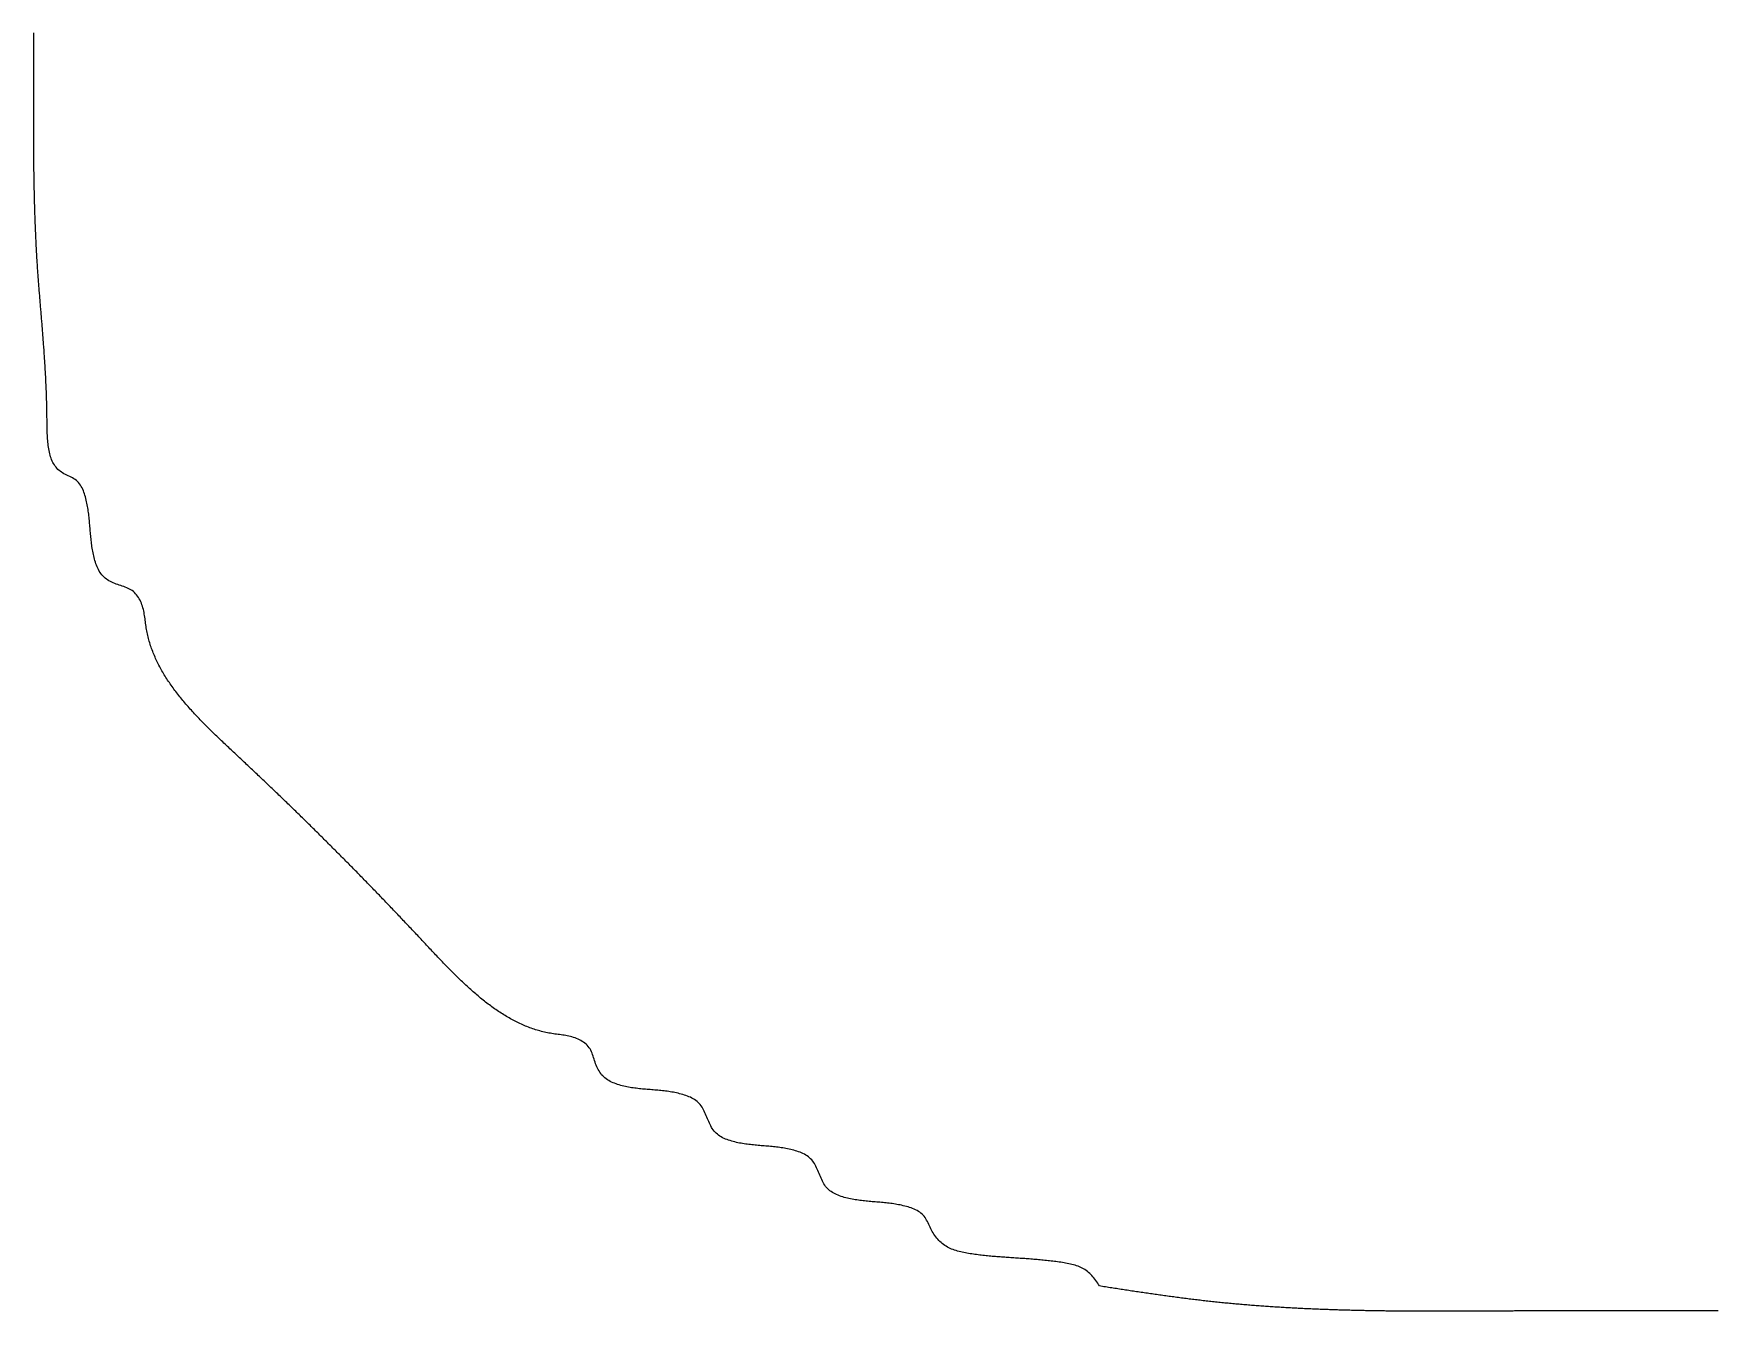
# Model space of a CAD drawing. Extents: x 40 to 225, y 4 to 261.
# Drawn here: x 47.56 to 68.74, y 3.92 to 19.98 of the extents above; entities that cross this region are included whole.
import ezdxf

# ---------------------------------------------------------------- set-up
doc = ezdxf.new("R2010")
doc.units = 0
doc.layers.get('0').update_dxf_attribs({"linetype": 'CONTINUOUS'})

msp = doc.modelspace()

# ---------------------------------------------------------------- linework, layer by layer
at = {"color": 7}
msp.add_lwpolyline([(60.97034, 4.23334), (60.97034, 4.23334)], close=True, dxfattribs=at)
msp.add_polyline3d([(68.7485, 3.92062, 0), (68.7288, 3.92071, 0), (68.7091, 3.92081, 0), (68.6895, 3.9209, 0), (68.6698, 3.921, 0), (68.6501, 3.92109, 0), (68.6304, 3.92118, 0), (68.6108, 3.92127, 0), (68.5911, 3.92136, 0), (68.5714, 3.92144, 0), (68.5517, 3.92153, 0), (68.5321, 3.92161, 0), (68.5124, 3.92169, 0), (68.4927, 3.92177, 0), (68.4731, 3.92185, 0), (68.4534, 3.92193, 0), (68.4337, 3.92201, 0), (68.414, 3.92208, 0), (68.3944, 3.92216, 0), (68.3747, 3.92223, 0), (68.355, 3.9223, 0), (68.3353, 3.92237, 0), (68.3157, 3.92244, 0), (68.296, 3.92251, 0), (68.2763, 3.92257, 0), (68.2566, 3.92264, 0), (68.237, 3.9227, 0), (68.2173, 3.92276, 0), (68.1976, 3.92282, 0), (68.1779, 3.92288, 0), (68.1583, 3.92294, 0), (68.1386, 3.92299, 0), (68.1189, 3.92305, 0), (68.0992, 3.9231, 0), (68.0796, 3.92315, 0), (68.0599, 3.9232, 0), (68.0402, 3.92325, 0), (68.0205, 3.92329, 0), (68.0009, 3.92334, 0), (67.9812, 3.92338, 0), (67.9615, 3.92342, 0), (67.9418, 3.92346, 0), (67.9221, 3.9235, 0), (67.9025, 3.92354, 0), (67.8828, 3.92357, 0), (67.8631, 3.92361, 0), (67.8434, 3.92364, 0), (67.8237, 3.92367, 0), (67.8041, 3.9237, 0), (67.7844, 3.92373, 0), (67.7647, 3.92375, 0), (67.745, 3.92378, 0), (67.7253, 3.9238, 0), (67.7057, 3.92382, 0), (67.686, 3.92384, 0), (67.6663, 3.92386, 0), (67.6466, 3.92387, 0), (67.6269, 3.92389, 0), (67.6072, 3.9239, 0), (67.5875, 3.92391, 0), (67.5679, 3.92392, 0), (67.5482, 3.92393, 0), (67.5285, 3.92393, 0), (67.5088, 3.92394, 0), (67.4891, 3.92394, 0), (67.4694, 3.92394, 0), (67.4497, 3.92394, 0), (67.4301, 3.92394, 0), (67.4104, 3.92394, 0), (67.3907, 3.92393, 0), (67.371, 3.92392, 0), (67.3513, 3.92391, 0), (67.3316, 3.9239, 0), (67.3119, 3.92389, 0), (67.2922, 3.92388, 0), (67.2725, 3.92386, 0), (67.2528, 3.92384, 0), (67.2332, 3.92382, 0), (67.2135, 3.9238, 0), (67.1938, 3.92378, 0), (67.1741, 3.92375, 0), (67.1544, 3.92372, 0), (67.1347, 3.92369, 0), (67.115, 3.92366, 0), (67.0953, 3.92363, 0), (67.0756, 3.9236, 0), (67.0559, 3.92356, 0), (67.0362, 3.92352, 0), (67.0165, 3.92348, 0), (66.9968, 3.92344, 0), (66.9771, 3.9234, 0), (66.9574, 3.92335, 0), (66.9377, 3.92331, 0), (66.918, 3.92326, 0), (66.8983, 3.92321, 0), (66.8786, 3.92315, 0), (66.8589, 3.9231, 0), (66.8392, 3.92304, 0), (66.8195, 3.92298, 0), (66.7998, 3.92292, 0), (66.7801, 3.92286, 0), (66.7604, 3.9228, 0), (66.7407, 3.92273, 0), (66.721, 3.92266, 0), (66.7013, 3.92259, 0), (66.6816, 3.92252, 0), (66.6619, 3.92244, 0), (66.6422, 3.92237, 0), (66.6224, 3.92229, 0), (66.6027, 3.92221, 0), (66.583, 3.92213, 0), (66.5633, 3.92204, 0), (66.5436, 3.92196, 0), (66.5239, 3.92187, 0), (66.5042, 3.92178, 0), (66.4845, 3.92169, 0), (66.4648, 3.92159, 0), (66.445, 3.9215, 0), (66.4253, 3.9214, 0), (66.4056, 3.9213, 0), (66.3859, 3.9212, 0), (66.3662, 3.92109, 0), (66.3465, 3.92099, 0), (66.3267, 3.92088, 0), (66.307, 3.92077, 0), (66.2873, 3.92066, 0), (66.2676, 3.92055, 0), (66.2479, 3.92043, 0), (66.2281, 3.92032, 0), (66.2084, 3.9202, 0), (66.1887, 3.92009, 0), (66.169, 3.91997, 0), (66.1493, 3.91985, 0), (66.1295, 3.91974, 0), (66.1098, 3.91962, 0), (66.0901, 3.9195, 0), (66.0704, 3.91938, 0), (66.0506, 3.91927, 0), (66.0309, 3.91915, 0), (66.0112, 3.91903, 0), (65.9915, 3.91891, 0), (65.9717, 3.9188, 0), (65.952, 3.91868, 0), (65.9323, 3.91857, 0), (65.9125, 3.91845, 0), (65.8928, 3.91834, 0), (65.8731, 3.91823, 0), (65.8534, 3.91812, 0), (65.8336, 3.91801, 0), (65.8139, 3.91791, 0), (65.7942, 3.9178, 0), (65.7744, 3.9177, 0), (65.7547, 3.9176, 0), (65.735, 3.9175, 0), (65.7153, 3.9174, 0), (65.6955, 3.91731, 0), (65.6758, 3.91721, 0), (65.6561, 3.91712, 0), (65.6363, 3.91704, 0), (65.6166, 3.91695, 0), (65.5969, 3.91687, 0), (65.5771, 3.9168, 0), (65.5574, 3.91672, 0), (65.5377, 3.91665, 0), (65.5179, 3.91658, 0), (65.4982, 3.91652, 0), (65.4785, 3.91646, 0), (65.4587, 3.9164, 0), (65.439, 3.91635, 0), (65.4193, 3.9163, 0), (65.3996, 3.91626, 0), (65.3798, 3.91622, 0), (65.3601, 3.91618, 0), (65.3404, 3.91615, 0), (65.3206, 3.91613, 0), (65.3009, 3.91611, 0), (65.2812, 3.91609, 0), (65.2614, 3.91608, 0), (65.2417, 3.91608, 0), (65.222, 3.91608, 0), (65.2022, 3.91608, 0), (65.1825, 3.9161, 0), (65.1628, 3.91611, 0), (65.1431, 3.91614, 0), (65.1233, 3.91617, 0), (65.1036, 3.9162, 0), (65.0839, 3.91624, 0), (65.0641, 3.91629, 0), (65.0444, 3.91634, 0), (65.0247, 3.91641, 0), (65.005, 3.91647, 0), (64.9852, 3.91655, 0), (64.9655, 3.91663, 0), (64.9458, 3.91672, 0), (64.926, 3.91682, 0), (64.9063, 3.91692, 0), (64.8866, 3.91703, 0), (64.8669, 3.91715, 0), (64.8471, 3.91728, 0), (64.8274, 3.91741, 0), (64.8077, 3.91756, 0), (64.788, 3.91771, 0), (64.7682, 3.91787, 0), (64.7485, 3.91803, 0), (64.7288, 3.91821, 0), (64.7091, 3.9184, 0), (64.6894, 3.91859, 0), (64.6696, 3.91879, 0), (64.6499, 3.919, 0), (64.6302, 3.91923, 0), (64.6105, 3.91946, 0), (64.5908, 3.9197, 0), (64.571, 3.91995, 0), (64.5513, 3.9202, 0), (64.5316, 3.92047, 0), (64.5119, 3.92075, 0), (64.4922, 3.92104, 0), (64.4725, 3.92134, 0), (64.4528, 3.92165, 0), (64.433, 3.92197, 0), (64.4133, 3.9223, 0), (64.3936, 3.92264, 0), (64.3739, 3.92299, 0), (64.3542, 3.92336, 0), (64.3345, 3.92373, 0), (64.3148, 3.92412, 0), (64.2951, 3.92451, 0), (64.2754, 3.92492, 0), (64.2557, 3.92534, 0), (64.236, 3.92577, 0), (64.2162, 3.92622, 0), (64.1965, 3.92667, 0), (64.1768, 3.92714, 0), (64.1571, 3.92762, 0), (64.1374, 3.92811, 0), (64.1177, 3.92861, 0), (64.098, 3.92913, 0), (64.0783, 3.92966, 0), (64.0586, 3.9302, 0), (64.039, 3.93076, 0), (64.0193, 3.93133, 0), (63.9996, 3.93191, 0), (63.9799, 3.93251, 0), (63.9602, 3.93311, 0), (63.9405, 3.93374, 0), (63.9208, 3.93437, 0), (63.9011, 3.93502, 0), (63.8814, 3.93569, 0), (63.8617, 3.93637, 0), (63.8421, 3.93706, 0), (63.8224, 3.93776, 0), (63.8027, 3.93849, 0), (63.783, 3.93922, 0), (63.7633, 3.93997, 0), (63.7436, 3.94074, 0), (63.724, 3.94152, 0), (63.7043, 3.94231, 0), (63.6846, 3.94312, 0), (63.6649, 3.94395, 0), (63.6453, 3.94479, 0), (63.6256, 3.94565, 0), (63.6059, 3.94652, 0), (63.5863, 3.94741, 0), (63.5666, 3.94832, 0), (63.5469, 3.94924, 0), (63.5273, 3.95018, 0), (63.5076, 3.95113, 0), (63.4879, 3.9521, 0), (63.4683, 3.95309, 0), (63.4486, 3.95409, 0), (63.429, 3.95511, 0), (63.4093, 3.95615, 0), (63.3896, 3.9572, 0), (63.37, 3.95828, 0), (63.3503, 3.95937, 0), (63.3307, 3.96047, 0), (63.311, 3.9616, 0), (63.2914, 3.96274, 0), (63.2717, 3.9639, 0), (63.2521, 3.96508, 0), (63.2325, 3.96628, 0), (63.2128, 3.96749, 0), (63.1932, 3.96872, 0), (63.1735, 3.96998, 0), (63.1539, 3.97125, 0), (63.1343, 3.97254, 0), (63.1146, 3.97384, 0), (63.095, 3.97517, 0), (63.0754, 3.97652, 0), (63.0557, 3.97788, 0), (63.0361, 3.97927, 0), (63.0165, 3.98067, 0), (62.9969, 3.9821, 0), (62.9772, 3.98354, 0), (62.9576, 3.98501, 0), (62.938, 3.98649, 0), (62.9184, 3.98799, 0), (62.8988, 3.98952, 0), (62.8792, 3.99106, 0), (62.8596, 3.99263, 0), (62.8399, 3.99422, 0), (62.8203, 3.99582, 0), (62.8007, 3.99745, 0), (62.7811, 3.9991, 0), (62.7615, 4.00077, 0), (62.7419, 4.00246, 0), (62.7223, 4.00418, 0), (62.7027, 4.00591, 0), (62.6831, 4.00767, 0), (62.6636, 4.00944, 0), (62.644, 4.01124, 0), (62.6244, 4.01307, 0), (62.6048, 4.01491, 0), (62.5852, 4.01678, 0), (62.5656, 4.01867, 0), (62.546, 4.02058, 0), (62.5265, 4.02251, 0), (62.5069, 4.02447, 0), (62.4873, 4.02645, 0), (62.4677, 4.02846, 0), (62.4482, 4.03048, 0), (62.4286, 4.03253, 0), (62.409, 4.03461, 0), (62.3895, 4.0367, 0), (62.3699, 4.03882, 0), (62.3504, 4.04097, 0), (62.3308, 4.04314, 0), (62.3112, 4.04533, 0), (62.2917, 4.04754, 0), (62.2721, 4.04978, 0), (62.2526, 4.05204, 0), (62.2331, 4.05432, 0), (62.2135, 4.05663, 0), (62.194, 4.05895, 0), (62.1744, 4.0613, 0), (62.1549, 4.06367, 0), (62.1354, 4.06606, 0), (62.1158, 4.06847, 0), (62.0963, 4.07089, 0), (62.0768, 4.07334, 0), (62.0572, 4.07581, 0), (62.0377, 4.0783, 0), (62.0182, 4.0808, 0), (61.9987, 4.08332, 0), (61.9791, 4.08586, 0), (61.9596, 4.08842, 0), (61.9401, 4.09099, 0), (61.9206, 4.09359, 0), (61.9011, 4.09619, 0), (61.8815, 4.09882, 0), (61.862, 4.10146, 0), (61.8425, 4.10411, 0), (61.823, 4.10678, 0), (61.8035, 4.10947, 0), (61.784, 4.11217, 0), (61.7645, 4.11488, 0), (61.745, 4.11761, 0), (61.7255, 4.12035, 0), (61.706, 4.1231, 0), (61.6865, 4.12587, 0), (61.667, 4.12865, 0), (61.6475, 4.13144, 0), (61.628, 4.13424, 0), (61.6085, 4.13705, 0), (61.589, 4.13988, 0), (61.5695, 4.14272, 0), (61.55, 4.14556, 0), (61.5305, 4.14842, 0), (61.511, 4.15128, 0), (61.4915, 4.15416, 0), (61.472, 4.15704, 0), (61.4525, 4.15994, 0), (61.433, 4.16284, 0), (61.4136, 4.16575, 0), (61.3941, 4.16866, 0), (61.3746, 4.17159, 0), (61.3551, 4.17452, 0), (61.3356, 4.17746, 0), (61.3161, 4.1804, 0), (61.2966, 4.18335, 0), (61.2772, 4.18631, 0), (61.2577, 4.18927, 0), (61.2382, 4.19223, 0), (61.2187, 4.1952, 0), (61.1992, 4.19818, 0), (61.1797, 4.20116, 0), (61.1603, 4.20414, 0), (61.1408, 4.20713, 0), (61.1213, 4.21012, 0), (61.1018, 4.21311, 0), (61.0823, 4.2161, 0), (61.0629, 4.2191, 0), (61.0434, 4.22209, 0), (61.0239, 4.22509, 0), (61.0044, 4.22809, 0), (60.9849, 4.23109, 0), (60.9675, 4.23757, 0), (60.9562, 4.25438, 0), (60.9449, 4.27111, 0), (60.9334, 4.28767, 0), (60.9217, 4.30401, 0), (60.9099, 4.32006, 0), (60.8977, 4.33574, 0), (60.8853, 4.35098, 0), (60.8724, 4.36571, 0), (60.8592, 4.37987, 0), (60.8454, 4.39339, 0), (60.8311, 4.40619, 0), (60.8162, 4.4182, 0), (60.8008, 4.42943, 0), (60.7848, 4.4399, 0), (60.7682, 4.44964, 0), (60.7512, 4.4587, 0), (60.7337, 4.4671, 0), (60.7158, 4.47489, 0), (60.6976, 4.48209, 0), (60.6789, 4.48875, 0), (60.66, 4.49489, 0), (60.6407, 4.50055, 0), (60.6212, 4.50577, 0), (60.6015, 4.51058, 0), (60.5816, 4.51501, 0), (60.5616, 4.5191, 0), (60.5414, 4.52289, 0), (60.5211, 4.52641, 0), (60.5008, 4.52969, 0), (60.4805, 4.53277, 0), (60.4602, 4.53568, 0), (60.4399, 4.53846, 0), (60.4197, 4.54114, 0), (60.3996, 4.54371, 0), (60.3796, 4.54619, 0), (60.3596, 4.54857, 0), (60.3396, 4.55087, 0), (60.3198, 4.55307, 0), (60.2999, 4.5552, 0), (60.2802, 4.55725, 0), (60.2605, 4.55922, 0), (60.2408, 4.56112, 0), (60.2212, 4.56295, 0), (60.2016, 4.56472, 0), (60.182, 4.56643, 0), (60.1625, 4.56809, 0), (60.143, 4.56969, 0), (60.1236, 4.57124, 0), (60.1041, 4.57275, 0), (60.0847, 4.57422, 0), (60.0653, 4.57565, 0), (60.0459, 4.57705, 0), (60.0266, 4.57842, 0), (60.0072, 4.57976, 0), (59.9879, 4.58108, 0), (59.9686, 4.58238, 0), (59.9492, 4.58366, 0), (59.9299, 4.58494, 0), (59.9105, 4.5862, 0), (59.8912, 4.58747, 0), (59.8718, 4.58873, 0), (59.8525, 4.59, 0), (59.8331, 4.59128, 0), (59.8137, 4.59258, 0), (59.7943, 4.59389, 0), (59.7749, 4.59523, 0), (59.7554, 4.5966, 0), (59.736, 4.598, 0), (59.7165, 4.59944, 0), (59.697, 4.60092, 0), (59.6775, 4.60245, 0), (59.658, 4.60403, 0), (59.6384, 4.60567, 0), (59.6188, 4.60737, 0), (59.5992, 4.60913, 0), (59.5795, 4.61096, 0), (59.5598, 4.61287, 0), (59.5401, 4.61486, 0), (59.5204, 4.61693, 0), (59.5006, 4.61909, 0), (59.4807, 4.62134, 0), (59.4609, 4.62369, 0), (59.441, 4.62614, 0), (59.421, 4.6287, 0), (59.401, 4.63137, 0), (59.381, 4.63416, 0), (59.3609, 4.63707, 0), (59.3408, 4.64013, 0), (59.3207, 4.64337, 0), (59.3007, 4.64682, 0), (59.2807, 4.65051, 0), (59.2607, 4.65447, 0), (59.2409, 4.65874, 0), (59.2213, 4.66335, 0), (59.2017, 4.66832, 0), (59.1824, 4.67368, 0), (59.1633, 4.67947, 0), (59.1445, 4.68572, 0), (59.1259, 4.69247, 0), (59.1076, 4.69973, 0), (59.0897, 4.70754, 0), (59.0721, 4.71593, 0), (59.0549, 4.72494, 0), (59.0381, 4.73459, 0), (59.0217, 4.74492, 0), (59.0058, 4.75595, 0), (58.9903, 4.76772, 0), (58.9754, 4.78022, 0), (58.961, 4.79341, 0), (58.9471, 4.80725, 0), (58.9337, 4.82172, 0), (58.9208, 4.83676, 0), (58.9084, 4.85235, 0), (58.8966, 4.86844, 0), (58.8853, 4.885, 0), (58.8745, 4.90199, 0), (58.8643, 4.91937, 0), (58.8546, 4.93711, 0), (58.8455, 4.95515, 0), (58.8367, 4.97339, 0), (58.8282, 4.9917, 0), (58.8198, 5.00996, 0), (58.8112, 5.02803, 0), (58.8025, 5.04579, 0), (58.7933, 5.06311, 0), (58.7835, 5.07987, 0), (58.7729, 5.09593, 0), (58.7615, 5.11116, 0), (58.749, 5.12546, 0), (58.7354, 5.13878, 0), (58.7208, 5.15118, 0), (58.7054, 5.1627, 0), (58.689, 5.17339, 0), (58.672, 5.1833, 0), (58.6542, 5.19246, 0), (58.6359, 5.20092, 0), (58.6171, 5.20873, 0), (58.5979, 5.21593, 0), (58.5784, 5.22258, 0), (58.5586, 5.22871, 0), (58.5387, 5.23437, 0), (58.5187, 5.2396, 0), (58.4988, 5.24445, 0), (58.4788, 5.24897, 0), (58.459, 5.25316, 0), (58.4392, 5.25705, 0), (58.4195, 5.26065, 0), (58.3999, 5.26399, 0), (58.3803, 5.26708, 0), (58.3607, 5.26994, 0), (58.3412, 5.27259, 0), (58.3218, 5.27506, 0), (58.3024, 5.27735, 0), (58.283, 5.27948, 0), (58.2636, 5.28149, 0), (58.2442, 5.28337, 0), (58.2249, 5.28516, 0), (58.2056, 5.28687, 0), (58.1862, 5.28852, 0), (58.1669, 5.29013, 0), (58.1476, 5.29171, 0), (58.1283, 5.2933, 0), (58.1089, 5.29489, 0), (58.0896, 5.29653, 0), (58.0702, 5.29822, 0), (58.0508, 5.29999, 0), (58.0314, 5.30185, 0), (58.012, 5.30383, 0), (57.9926, 5.30595, 0), (57.9731, 5.30823, 0), (57.9536, 5.31068, 0), (57.9341, 5.31333, 0), (57.9145, 5.3162, 0), (57.8949, 5.31931, 0), (57.8753, 5.32268, 0), (57.8556, 5.32632, 0), (57.8359, 5.33026, 0), (57.8162, 5.33453, 0), (57.7964, 5.33913, 0), (57.7766, 5.34409, 0), (57.7567, 5.34945, 0), (57.737, 5.35524, 0), (57.7175, 5.3615, 0), (57.6981, 5.36828, 0), (57.6791, 5.3756, 0), (57.6605, 5.38352, 0), (57.6423, 5.39207, 0), (57.6246, 5.40129, 0), (57.6076, 5.41122, 0), (57.5912, 5.42189, 0), (57.5755, 5.43335, 0), (57.5607, 5.44564, 0), (57.5468, 5.45879, 0), (57.5339, 5.47285, 0), (57.5219, 5.48779, 0), (57.5108, 5.50353, 0), (57.5004, 5.51997, 0), (57.4907, 5.53704, 0), (57.4817, 5.55463, 0), (57.473, 5.57266, 0), (57.4648, 5.59104, 0), (57.4568, 5.60967, 0), (57.4491, 5.62847, 0), (57.4414, 5.64735, 0), (57.4337, 5.66622, 0), (57.4259, 5.68498, 0), (57.4178, 5.70354, 0), (57.4095, 5.72182, 0), (57.4007, 5.73973, 0), (57.3915, 5.75717, 0), (57.3816, 5.77405, 0), (57.371, 5.79029, 0), (57.3597, 5.8058, 0), (57.3474, 5.82047, 0), (57.3341, 5.83425, 0), (57.3199, 5.84713, 0), (57.3049, 5.85916, 0), (57.289, 5.87037, 0), (57.2724, 5.88081, 0), (57.2551, 5.89051, 0), (57.2373, 5.89952, 0), (57.219, 5.90787, 0), (57.2002, 5.9156, 0), (57.1811, 5.92276, 0), (57.1617, 5.92937, 0), (57.142, 5.93549, 0), (57.1223, 5.94115, 0), (57.1025, 5.94638, 0), (57.0827, 5.95123, 0), (57.0629, 5.95574, 0), (57.0432, 5.9599, 0), (57.0235, 5.96376, 0), (57.0039, 5.96733, 0), (56.9843, 5.97062, 0), (56.9647, 5.97366, 0), (56.9452, 5.97647, 0), (56.9257, 5.97906, 0), (56.9062, 5.98146, 0), (56.8867, 5.98369, 0), (56.8673, 5.98577, 0), (56.8479, 5.98771, 0), (56.8285, 5.98954, 0), (56.8091, 5.99127, 0), (56.7897, 5.99293, 0), (56.7703, 5.99454, 0), (56.7509, 5.99611, 0), (56.7316, 5.99767, 0), (56.7122, 5.99924, 0), (56.6928, 6.00083, 0), (56.6735, 6.00246, 0), (56.6541, 6.00416, 0), (56.6347, 6.00595, 0), (56.6153, 6.00784, 0), (56.5958, 6.00985, 0), (56.5764, 6.01201, 0), (56.5569, 6.01433, 0), (56.5374, 6.01684, 0), (56.5179, 6.01955, 0), (56.4983, 6.02249, 0), (56.4788, 6.02567, 0), (56.4591, 6.02911, 0), (56.4395, 6.03284, 0), (56.4198, 6.03687, 0), (56.4, 6.04122, 0), (56.3803, 6.04592, 0), (56.3604, 6.05098, 0), (56.3406, 6.05644, 0), (56.3209, 6.06235, 0), (56.3014, 6.06874, 0), (56.2822, 6.07566, 0), (56.2632, 6.08313, 0), (56.2447, 6.09121, 0), (56.2266, 6.09992, 0), (56.2091, 6.10931, 0), (56.1922, 6.11942, 0), (56.176, 6.13029, 0), (56.1606, 6.14196, 0), (56.146, 6.15446, 0), (56.1323, 6.16783, 0), (56.1196, 6.18212, 0), (56.1079, 6.19727, 0), (56.097, 6.2132, 0), (56.0868, 6.22981, 0), (56.0773, 6.24702, 0), (56.0683, 6.26473, 0), (56.0598, 6.28286, 0), (56.0516, 6.30131, 0), (56.0437, 6.31999, 0), (56.036, 6.33882, 0), (56.0283, 6.35771, 0), (56.0206, 6.37655, 0), (56.0127, 6.39527, 0), (56.0046, 6.41377, 0), (55.9962, 6.43197, 0), (55.9873, 6.44976, 0), (55.9779, 6.46707, 0), (55.9679, 6.4838, 0), (55.9571, 6.49986, 0), (55.9455, 6.51516, 0), (55.933, 6.52961, 0), (55.9195, 6.54315, 0), (55.9051, 6.55581, 0), (55.8898, 6.56763, 0), (55.8737, 6.57864, 0), (55.8569, 6.58889, 0), (55.8395, 6.59841, 0), (55.8216, 6.60724, 0), (55.8031, 6.61543, 0), (55.7842, 6.62301, 0), (55.765, 6.63003, 0), (55.7456, 6.63651, 0), (55.7259, 6.64251, 0), (55.7061, 6.64805, 0), (55.6863, 6.65319, 0), (55.6665, 6.65795, 0), (55.6468, 6.66237, 0), (55.6271, 6.66646, 0), (55.6074, 6.67024, 0), (55.5878, 6.67374, 0), (55.5682, 6.67697, 0), (55.5487, 6.67995, 0), (55.5292, 6.68271, 0), (55.5097, 6.68525, 0), (55.4902, 6.68761, 0), (55.4707, 6.6898, 0), (55.4513, 6.69184, 0), (55.4319, 6.69375, 0), (55.4125, 6.69555, 0), (55.3931, 6.69726, 0), (55.3737, 6.6989, 0), (55.3543, 6.70049, 0), (55.3349, 6.70205, 0), (55.3155, 6.7036, 0), (55.2961, 6.70516, 0), (55.2767, 6.70675, 0), (55.2573, 6.70839, 0), (55.2379, 6.7101, 0), (55.2184, 6.7119, 0), (55.199, 6.7138, 0), (55.1795, 6.71584, 0), (55.16, 6.71804, 0), (55.1405, 6.7204, 0), (55.121, 6.72295, 0), (55.1015, 6.72572, 0), (55.0819, 6.72872, 0), (55.0624, 6.73197, 0), (55.0428, 6.73549, 0), (55.0232, 6.73931, 0), (55.0035, 6.74344, 0), (54.9838, 6.7479, 0), (54.9641, 6.75272, 0), (54.9444, 6.75792, 0), (54.9248, 6.76353, 0), (54.9053, 6.7696, 0), (54.8859, 6.77616, 0), (54.8669, 6.78324, 0), (54.8481, 6.7909, 0), (54.8298, 6.79915, 0), (54.8119, 6.80805, 0), (54.7945, 6.81762, 0), (54.7777, 6.82791, 0), (54.7616, 6.83894, 0), (54.7462, 6.85077, 0), (54.7316, 6.86342, 0), (54.7179, 6.87694, 0), (54.7051, 6.89133, 0), (54.6931, 6.90656, 0), (54.682, 6.92255, 0), (54.6717, 6.93921, 0), (54.662, 6.95647, 0), (54.653, 6.97425, 0), (54.6447, 6.99248, 0), (54.6368, 7.01107, 0), (54.6295, 7.02996, 0), (54.6226, 7.04907, 0), (54.6161, 7.06831, 0), (54.6098, 7.08759, 0), (54.6036, 7.10683, 0), (54.5973, 7.12591, 0), (54.5908, 7.14474, 0), (54.5838, 7.16323, 0), (54.5762, 7.18126, 0), (54.5678, 7.19875, 0), (54.5585, 7.21559, 0), (54.5481, 7.23168, 0), (54.5363, 7.24695, 0), (54.5234, 7.26137, 0), (54.5094, 7.27495, 0), (54.4943, 7.2877, 0), (54.4784, 7.29965, 0), (54.4617, 7.31078, 0), (54.4443, 7.32112, 0), (54.4263, 7.33067, 0), (54.4078, 7.33945, 0), (54.389, 7.34746, 0), (54.3699, 7.35472, 0), (54.3506, 7.36123, 0), (54.3313, 7.36702, 0), (54.312, 7.37216, 0), (54.2926, 7.37672, 0), (54.2731, 7.38077, 0), (54.2536, 7.38439, 0), (54.2342, 7.38764, 0), (54.2147, 7.3906, 0), (54.1952, 7.39334, 0), (54.1758, 7.39593, 0), (54.1564, 7.39845, 0), (54.137, 7.40096, 0), (54.1177, 7.40354, 0), (54.0985, 7.40625, 0), (54.0793, 7.40918, 0), (54.0602, 7.41237, 0), (54.0412, 7.41581, 0), (54.0223, 7.41951, 0), (54.0034, 7.42347, 0), (53.9847, 7.42767, 0), (53.966, 7.43213, 0), (53.9474, 7.43682, 0), (53.9289, 7.44176, 0), (53.9105, 7.44694, 0), (53.8921, 7.45236, 0), (53.8738, 7.45801, 0), (53.8556, 7.46389, 0), (53.8375, 7.47, 0), (53.8194, 7.47633, 0), (53.8015, 7.48289, 0), (53.7836, 7.48967, 0), (53.7657, 7.49666, 0), (53.748, 7.50386, 0), (53.7303, 7.51128, 0), (53.7127, 7.51891, 0), (53.6951, 7.52674, 0), (53.6776, 7.53477, 0), (53.6602, 7.543, 0), (53.6429, 7.55143, 0), (53.6256, 7.56005, 0), (53.6084, 7.56887, 0), (53.5913, 7.57787, 0), (53.5742, 7.58706, 0), (53.5572, 7.59643, 0), (53.5403, 7.60598, 0), (53.5234, 7.6157, 0), (53.5066, 7.6256, 0), (53.4898, 7.63567, 0), (53.4731, 7.64591, 0), (53.4565, 7.65632, 0), (53.4399, 7.66689, 0), (53.4234, 7.67761, 0), (53.407, 7.6885, 0), (53.3906, 7.69954, 0), (53.3743, 7.71072, 0), (53.358, 7.72206, 0), (53.3418, 7.73355, 0), (53.3256, 7.74517, 0), (53.3095, 7.75694, 0), (53.2934, 7.76884, 0), (53.2774, 7.78088, 0), (53.2615, 7.79304, 0), (53.2456, 7.80534, 0), (53.2298, 7.81776, 0), (53.214, 7.83031, 0), (53.1982, 7.84297, 0), (53.1826, 7.85575, 0), (53.1669, 7.86865, 0), (53.1513, 7.88166, 0), (53.1358, 7.89477, 0), (53.1203, 7.90799, 0), (53.1048, 7.92132, 0), (53.0894, 7.93474, 0), (53.0741, 7.94826, 0), (53.0588, 7.96188, 0), (53.0435, 7.97559, 0), (53.0283, 7.98938, 0), (53.0131, 8.00326, 0), (52.9979, 8.01723, 0), (52.9828, 8.03127, 0), (52.9678, 8.04539, 0), (52.9527, 8.05959, 0), (52.9378, 8.07386, 0), (52.9228, 8.08819, 0), (52.9079, 8.10259, 0), (52.893, 8.11706, 0), (52.8782, 8.13158, 0), (52.8634, 8.14617, 0), (52.8486, 8.1608, 0), (52.8339, 8.17549, 0), (52.8192, 8.19023, 0), (52.8046, 8.20501, 0), (52.7899, 8.21984, 0), (52.7753, 8.2347, 0), (52.7608, 8.24961, 0), (52.7462, 8.26455, 0), (52.7317, 8.27952, 0), (52.7173, 8.29452, 0), (52.7028, 8.30954, 0), (52.6884, 8.32459, 0), (52.674, 8.33966, 0), (52.6596, 8.35474, 0), (52.6453, 8.36984, 0), (52.631, 8.38496, 0), (52.6167, 8.40008, 0), (52.6024, 8.41521, 0), (52.5882, 8.43034, 0), (52.574, 8.44547, 0), (52.5598, 8.4606, 0), (52.5456, 8.47572, 0), (52.5314, 8.49083, 0), (52.5173, 8.50594, 0), (52.5032, 8.52103, 0), (52.4891, 8.5361, 0), (52.475, 8.55116, 0), (52.4609, 8.56619, 0), (52.4469, 8.5812, 0), (52.4328, 8.59618, 0), (52.4188, 8.61113, 0), (52.4048, 8.62605, 0), (52.3908, 8.64095, 0), (52.3768, 8.65583, 0), (52.3629, 8.67067, 0), (52.3489, 8.68549, 0), (52.335, 8.70029, 0), (52.3211, 8.71506, 0), (52.3072, 8.72981, 0), (52.2933, 8.74453, 0), (52.2794, 8.75922, 0), (52.2656, 8.77389, 0), (52.2517, 8.78854, 0), (52.2379, 8.80317, 0), (52.224, 8.81777, 0), (52.2102, 8.83235, 0), (52.1964, 8.8469, 0), (52.1826, 8.86143, 0), (52.1688, 8.87594, 0), (52.1551, 8.89043, 0), (52.1413, 8.9049, 0), (52.1275, 8.91934, 0), (52.1138, 8.93376, 0), (52.1001, 8.94817, 0), (52.0863, 8.96255, 0), (52.0726, 8.97691, 0), (52.0589, 8.99125, 0), (52.0452, 9.00557, 0), (52.0315, 9.01987, 0), (52.0178, 9.03415, 0), (52.0042, 9.04841, 0), (51.9905, 9.06266, 0), (51.9769, 9.07688, 0), (51.9632, 9.09109, 0), (51.9496, 9.10527, 0), (51.9359, 9.11944, 0), (51.9223, 9.1336, 0), (51.9087, 9.14773, 0), (51.895, 9.16185, 0), (51.8814, 9.17595, 0), (51.8678, 9.19003, 0), (51.8542, 9.2041, 0), (51.8406, 9.21815, 0), (51.827, 9.23219, 0), (51.8134, 9.24621, 0), (51.7998, 9.26021, 0), (51.7862, 9.2742, 0), (51.7726, 9.28818, 0), (51.7591, 9.30214, 0), (51.7455, 9.31609, 0), (51.7319, 9.33002, 0), (51.7183, 9.34394, 0), (51.7048, 9.35784, 0), (51.6912, 9.37173, 0), (51.6776, 9.38561, 0), (51.6641, 9.39948, 0), (51.6505, 9.41333, 0), (51.6369, 9.42717, 0), (51.6234, 9.441, 0), (51.6098, 9.45482, 0), (51.5962, 9.46863, 0), (51.5827, 9.48242, 0), (51.5691, 9.49621, 0), (51.5555, 9.50998, 0), (51.542, 9.52375, 0), (51.5284, 9.5375, 0), (51.5148, 9.55124, 0), (51.5013, 9.56498, 0), (51.4877, 9.5787, 0), (51.4741, 9.59242, 0), (51.4605, 9.60613, 0), (51.447, 9.61982, 0), (51.4334, 9.63351, 0), (51.4198, 9.6472, 0), (51.4062, 9.66087, 0), (51.3926, 9.67454, 0), (51.379, 9.6882, 0), (51.3654, 9.70185, 0), (51.3518, 9.7155, 0), (51.3381, 9.72914, 0), (51.3245, 9.74277, 0), (51.3109, 9.7564, 0), (51.2973, 9.77002, 0), (51.2836, 9.78364, 0), (51.27, 9.79725, 0), (51.2563, 9.81086, 0), (51.2427, 9.82446, 0), (51.229, 9.83806, 0), (51.2153, 9.85165, 0), (51.2016, 9.86524, 0), (51.188, 9.87883, 0), (51.1743, 9.89241, 0), (51.1606, 9.90599, 0), (51.1468, 9.91957, 0), (51.1331, 9.93314, 0), (51.1194, 9.94672, 0), (51.1056, 9.96029, 0), (51.0919, 9.97386, 0), (51.0781, 9.98742, 0), (51.0643, 10.001, 0), (51.0506, 10.0146, 0), (51.0368, 10.0281, 0), (51.023, 10.0417, 0), (51.0091, 10.0552, 0), (50.9953, 10.0688, 0), (50.9815, 10.0824, 0), (50.9676, 10.0959, 0), (50.9538, 10.1095, 0), (50.9399, 10.1231, 0), (50.926, 10.1366, 0), (50.9121, 10.1502, 0), (50.8982, 10.1638, 0), (50.8842, 10.1774, 0), (50.8703, 10.1909, 0), (50.8563, 10.2045, 0), (50.8423, 10.2181, 0), (50.8284, 10.2317, 0), (50.8144, 10.2453, 0), (50.8003, 10.2589, 0), (50.7863, 10.2725, 0), (50.7722, 10.2861, 0), (50.7582, 10.2997, 0), (50.7441, 10.3133, 0), (50.73, 10.3269, 0), (50.7159, 10.3405, 0), (50.7017, 10.3542, 0), (50.6876, 10.3678, 0), (50.6734, 10.3814, 0), (50.6592, 10.3951, 0), (50.645, 10.4087, 0), (50.6308, 10.4224, 0), (50.6166, 10.436, 0), (50.6023, 10.4497, 0), (50.588, 10.4634, 0), (50.5737, 10.4771, 0), (50.5594, 10.4908, 0), (50.5451, 10.5045, 0), (50.5307, 10.5182, 0), (50.5163, 10.5319, 0), (50.5019, 10.5457, 0), (50.4875, 10.5594, 0), (50.4731, 10.5732, 0), (50.4586, 10.5869, 0), (50.4441, 10.6007, 0), (50.4296, 10.6145, 0), (50.4151, 10.6283, 0), (50.4005, 10.6421, 0), (50.3859, 10.6559, 0), (50.3713, 10.6697, 0), (50.3567, 10.6836, 0), (50.3421, 10.6974, 0), (50.3274, 10.7113, 0), (50.3127, 10.7252, 0), (50.298, 10.739, 0), (50.2832, 10.7529, 0), (50.2685, 10.7669, 0), (50.2537, 10.7808, 0), (50.2388, 10.7947, 0), (50.224, 10.8087, 0), (50.2091, 10.8227, 0), (50.1942, 10.8367, 0), (50.1793, 10.8507, 0), (50.1644, 10.8647, 0), (50.1494, 10.8787, 0), (50.1344, 10.8928, 0), (50.1193, 10.9068, 0), (50.1043, 10.9209, 0), (50.0892, 10.935, 0), (50.0741, 10.9491, 0), (50.059, 10.9633, 0), (50.0439, 10.9774, 0), (50.0288, 10.9916, 0), (50.0137, 11.0058, 0), (49.9985, 11.02, 0), (49.9834, 11.0343, 0), (49.9683, 11.0485, 0), (49.9531, 11.0628, 0), (49.938, 11.0771, 0), (49.9229, 11.0915, 0), (49.9078, 11.1058, 0), (49.8928, 11.1202, 0), (49.8777, 11.1346, 0), (49.8627, 11.1491, 0), (49.8477, 11.1636, 0), (49.8327, 11.1781, 0), (49.8178, 11.1926, 0), (49.8029, 11.2072, 0), (49.788, 11.2218, 0), (49.7732, 11.2364, 0), (49.7584, 11.2511, 0), (49.7437, 11.2657, 0), (49.729, 11.2805, 0), (49.7143, 11.2952, 0), (49.6997, 11.31, 0), (49.6852, 11.3249, 0), (49.6707, 11.3397, 0), (49.6563, 11.3546, 0), (49.642, 11.3696, 0), (49.6277, 11.3846, 0), (49.6135, 11.3996, 0), (49.5994, 11.4146, 0), (49.5854, 11.4297, 0), (49.5714, 11.4449, 0), (49.5575, 11.4601, 0), (49.5437, 11.4753, 0), (49.53, 11.4906, 0), (49.5164, 11.5059, 0), (49.5029, 11.5212, 0), (49.4894, 11.5366, 0), (49.4761, 11.5521, 0), (49.4629, 11.5676, 0), (49.4498, 11.5831, 0), (49.4367, 11.5987, 0), (49.4238, 11.6143, 0), (49.4111, 11.63, 0), (49.3984, 11.6458, 0), (49.3858, 11.6615, 0), (49.3734, 11.6774, 0), (49.3611, 11.6933, 0), (49.3489, 11.7092, 0), (49.3369, 11.7252, 0), (49.325, 11.7413, 0), (49.3132, 11.7574, 0), (49.3016, 11.7735, 0), (49.2901, 11.7897, 0), (49.2787, 11.806, 0), (49.2676, 11.8223, 0), (49.2565, 11.8387, 0), (49.2456, 11.8552, 0), (49.2349, 11.8717, 0), (49.2243, 11.8882, 0), (49.2139, 11.9049, 0), (49.2036, 11.9216, 0), (49.1936, 11.9383, 0), (49.1837, 11.9551, 0), (49.1739, 11.972, 0), (49.1644, 11.9889, 0), (49.155, 12.0059, 0), (49.1458, 12.023, 0), (49.1368, 12.0401, 0), (49.128, 12.0573, 0), (49.1193, 12.0746, 0), (49.1109, 12.0919, 0), (49.1027, 12.1093, 0), (49.0946, 12.1268, 0), (49.0868, 12.1444, 0), (49.0791, 12.162, 0), (49.0717, 12.1797, 0), (49.0645, 12.1974, 0), (49.0575, 12.2152, 0), (49.0507, 12.2331, 0), (49.0442, 12.2511, 0), (49.0378, 12.2692, 0), (49.0317, 12.2873, 0), (49.0258, 12.3055, 0), (49.0201, 12.3238, 0), (49.0147, 12.3421, 0), (49.0095, 12.3606, 0), (49.0046, 12.3791, 0), (48.9999, 12.3977, 0), (48.9954, 12.4164, 0), (48.9912, 12.4351, 0), (48.9872, 12.4539, 0), (48.9835, 12.4729, 0), (48.9801, 12.4919, 0), (48.9769, 12.5109, 0), (48.9739, 12.5301, 0), (48.9712, 12.5493, 0), (48.9686, 12.5686, 0), (48.9661, 12.588, 0), (48.9636, 12.6074, 0), (48.961, 12.6269, 0), (48.9583, 12.6463, 0), (48.9553, 12.6658, 0), (48.9521, 12.6853, 0), (48.9485, 12.7047, 0), (48.9445, 12.7242, 0), (48.9399, 12.7436, 0), (48.9348, 12.763, 0), (48.929, 12.7823, 0), (48.9226, 12.8015, 0), (48.9153, 12.8206, 0), (48.9074, 12.8395, 0), (48.8986, 12.8579, 0), (48.8891, 12.876, 0), (48.8788, 12.8934, 0), (48.8677, 12.9102, 0), (48.8558, 12.9261, 0), (48.843, 12.9412, 0), (48.8295, 12.9553, 0), (48.8151, 12.9683, 0), (48.7999, 12.98, 0), (48.7838, 12.9905, 0), (48.767, 12.9999, 0), (48.7496, 13.0083, 0), (48.7315, 13.0159, 0), (48.7131, 13.0229, 0), (48.6943, 13.0295, 0), (48.6752, 13.0358, 0), (48.6559, 13.042, 0), (48.6367, 13.0482, 0), (48.6174, 13.0547, 0), (48.5983, 13.0616, 0), (48.5794, 13.0689, 0), (48.5608, 13.0768, 0), (48.5426, 13.0851, 0), (48.5248, 13.0941, 0), (48.5075, 13.1037, 0), (48.4908, 13.114, 0), (48.4748, 13.1251, 0), (48.4595, 13.137, 0), (48.4451, 13.1498, 0), (48.4315, 13.1635, 0), (48.4188, 13.178, 0), (48.407, 13.1934, 0), (48.3959, 13.2095, 0), (48.3856, 13.2262, 0), (48.376, 13.2436, 0), (48.367, 13.2614, 0), (48.3588, 13.2798, 0), (48.3511, 13.2985, 0), (48.344, 13.3175, 0), (48.3374, 13.3369, 0), (48.3313, 13.3564, 0), (48.3257, 13.376, 0), (48.3205, 13.3957, 0), (48.3157, 13.4155, 0), (48.3112, 13.4352, 0), (48.3071, 13.4548, 0), (48.3033, 13.4745, 0), (48.2998, 13.4941, 0), (48.2965, 13.5137, 0), (48.2936, 13.5333, 0), (48.2908, 13.5528, 0), (48.2883, 13.5723, 0), (48.2859, 13.5918, 0), (48.2837, 13.6113, 0), (48.2817, 13.6308, 0), (48.2797, 13.6502, 0), (48.2779, 13.6697, 0), (48.2762, 13.6891, 0), (48.2745, 13.7085, 0), (48.2729, 13.7278, 0), (48.2713, 13.7472, 0), (48.2697, 13.7665, 0), (48.268, 13.7858, 0), (48.2663, 13.8052, 0), (48.2646, 13.8245, 0), (48.2628, 13.8438, 0), (48.2609, 13.8631, 0), (48.2589, 13.8825, 0), (48.2568, 13.9018, 0), (48.2546, 13.9212, 0), (48.2522, 13.9406, 0), (48.2496, 13.9601, 0), (48.2468, 13.9796, 0), (48.2439, 13.9992, 0), (48.2407, 14.0188, 0), (48.2373, 14.0385, 0), (48.2337, 14.0582, 0), (48.2297, 14.0781, 0), (48.2255, 14.098, 0), (48.221, 14.118, 0), (48.2162, 14.138, 0), (48.211, 14.1581, 0), (48.2053, 14.178, 0), (48.1992, 14.1978, 0), (48.1925, 14.2173, 0), (48.1852, 14.2363, 0), (48.1772, 14.255, 0), (48.1685, 14.2731, 0), (48.159, 14.2905, 0), (48.1487, 14.3072, 0), (48.1375, 14.3231, 0), (48.1253, 14.3381, 0), (48.1122, 14.3521, 0), (48.0979, 14.365, 0), (48.0826, 14.3768, 0), (48.0663, 14.3875, 0), (48.0492, 14.3974, 0), (48.0315, 14.4067, 0), (48.0135, 14.4155, 0), (47.9953, 14.424, 0), (47.9772, 14.4325, 0), (47.9592, 14.4411, 0), (47.9417, 14.45, 0), (47.9249, 14.4594, 0), (47.9089, 14.4696, 0), (47.8937, 14.4805, 0), (47.8795, 14.4921, 0), (47.8661, 14.5045, 0), (47.8535, 14.5176, 0), (47.8418, 14.5314, 0), (47.8308, 14.5458, 0), (47.8206, 14.5609, 0), (47.811, 14.5766, 0), (47.8022, 14.5928, 0), (47.7941, 14.6096, 0), (47.7866, 14.6269, 0), (47.7797, 14.6448, 0), (47.7733, 14.6631, 0), (47.7676, 14.6819, 0), (47.7624, 14.7011, 0), (47.7576, 14.7207, 0), (47.7534, 14.7407, 0), (47.7496, 14.761, 0), (47.7462, 14.7817, 0), (47.7433, 14.8027, 0), (47.7407, 14.824, 0), (47.7384, 14.8455, 0), (47.7365, 14.8672, 0), (47.7348, 14.8892, 0), (47.7334, 14.9113, 0), (47.7323, 14.9337, 0), (47.7314, 14.9561, 0), (47.7306, 14.9786, 0), (47.73, 15.0013, 0), (47.7295, 15.0239, 0), (47.7292, 15.0467, 0), (47.7289, 15.0694, 0), (47.7286, 15.0921, 0), (47.7284, 15.1148, 0), (47.7282, 15.1374, 0), (47.7279, 15.1599, 0), (47.7276, 15.1823, 0), (47.7273, 15.2046, 0), (47.7269, 15.2268, 0), (47.7265, 15.249, 0), (47.726, 15.271, 0), (47.7255, 15.2929, 0), (47.725, 15.3148, 0), (47.7245, 15.3366, 0), (47.7239, 15.3583, 0), (47.7232, 15.3799, 0), (47.7226, 15.4014, 0), (47.7219, 15.4228, 0), (47.7211, 15.4441, 0), (47.7204, 15.4654, 0), (47.7196, 15.4866, 0), (47.7188, 15.5077, 0), (47.7179, 15.5287, 0), (47.7171, 15.5497, 0), (47.7162, 15.5705, 0), (47.7152, 15.5913, 0), (47.7143, 15.6121, 0), (47.7133, 15.6327, 0), (47.7123, 15.6533, 0), (47.7112, 15.6738, 0), (47.7102, 15.6943, 0), (47.7091, 15.7146, 0), (47.708, 15.7349, 0), (47.7068, 15.7552, 0), (47.7057, 15.7754, 0), (47.7045, 15.7955, 0), (47.7033, 15.8156, 0), (47.7021, 15.8356, 0), (47.7008, 15.8555, 0), (47.6996, 15.8754, 0), (47.6983, 15.8952, 0), (47.697, 15.915, 0), (47.6957, 15.9347, 0), (47.6943, 15.9544, 0), (47.693, 15.974, 0), (47.6916, 15.9936, 0), (47.6903, 16.0131, 0), (47.6889, 16.0326, 0), (47.6875, 16.052, 0), (47.686, 16.0714, 0), (47.6846, 16.0907, 0), (47.6832, 16.11, 0), (47.6817, 16.1293, 0), (47.6803, 16.1485, 0), (47.6788, 16.1676, 0), (47.6773, 16.1868, 0), (47.6758, 16.2059, 0), (47.6743, 16.2249, 0), (47.6728, 16.244, 0), (47.6713, 16.2629, 0), (47.6698, 16.2819, 0), (47.6682, 16.3008, 0), (47.6667, 16.3197, 0), (47.6652, 16.3386, 0), (47.6636, 16.3574, 0), (47.6621, 16.3763, 0), (47.6605, 16.395, 0), (47.659, 16.4138, 0), (47.6574, 16.4326, 0), (47.6559, 16.4513, 0), (47.6543, 16.47, 0), (47.6527, 16.4887, 0), (47.6512, 16.5073, 0), (47.6496, 16.526, 0), (47.6481, 16.5446, 0), (47.6465, 16.5632, 0), (47.645, 16.5819, 0), (47.6435, 16.6004, 0), (47.6419, 16.619, 0), (47.6404, 16.6376, 0), (47.6389, 16.6562, 0), (47.6374, 16.6747, 0), (47.6358, 16.6933, 0), (47.6343, 16.7118, 0), (47.6329, 16.7304, 0), (47.6314, 16.7489, 0), (47.6299, 16.7675, 0), (47.6284, 16.786, 0), (47.627, 16.8046, 0), (47.6255, 16.8231, 0), (47.6241, 16.8417, 0), (47.6227, 16.8602, 0), (47.6213, 16.8788, 0), (47.6199, 16.8974, 0), (47.6185, 16.9159, 0), (47.6171, 16.9345, 0), (47.6158, 16.9531, 0), (47.6144, 16.9717, 0), (47.6131, 16.9904, 0), (47.6118, 17.009, 0), (47.6105, 17.0277, 0), (47.6093, 17.0463, 0), (47.608, 17.065, 0), (47.6068, 17.0837, 0), (47.6056, 17.1025, 0), (47.6044, 17.1212, 0), (47.6033, 17.14, 0), (47.6021, 17.1588, 0), (47.601, 17.1776, 0), (47.5999, 17.1964, 0), (47.5988, 17.2153, 0), (47.5977, 17.2341, 0), (47.5967, 17.253, 0), (47.5957, 17.2719, 0), (47.5947, 17.2909, 0), (47.5937, 17.3098, 0), (47.5927, 17.3288, 0), (47.5917, 17.3477, 0), (47.5908, 17.3667, 0), (47.5899, 17.3858, 0), (47.589, 17.4048, 0), (47.5881, 17.4238, 0), (47.5872, 17.4429, 0), (47.5864, 17.462, 0), (47.5855, 17.4811, 0), (47.5847, 17.5002, 0), (47.5839, 17.5194, 0), (47.5831, 17.5385, 0), (47.5824, 17.5577, 0), (47.5816, 17.5769, 0), (47.5809, 17.5961, 0), (47.5802, 17.6153, 0), (47.5795, 17.6345, 0), (47.5788, 17.6538, 0), (47.5781, 17.673, 0), (47.5774, 17.6923, 0), (47.5768, 17.7116, 0), (47.5762, 17.7309, 0), (47.5756, 17.7503, 0), (47.575, 17.7696, 0), (47.5744, 17.789, 0), (47.5738, 17.8084, 0), (47.5733, 17.8277, 0), (47.5727, 17.8471, 0), (47.5722, 17.8666, 0), (47.5717, 17.886, 0), (47.5712, 17.9054, 0), (47.5707, 17.9249, 0), (47.5702, 17.9444, 0), (47.5698, 17.9639, 0), (47.5693, 17.9834, 0), (47.5689, 18.0029, 0), (47.5685, 18.0224, 0), (47.5681, 18.0419, 0), (47.5677, 18.0615, 0), (47.5673, 18.0811, 0), (47.5669, 18.1006, 0), (47.5666, 18.1202, 0), (47.5662, 18.1398, 0), (47.5659, 18.1594, 0), (47.5656, 18.1791, 0), (47.5653, 18.1987, 0), (47.565, 18.2184, 0), (47.5647, 18.238, 0), (47.5644, 18.2577, 0), (47.5641, 18.2774, 0), (47.5639, 18.2971, 0), (47.5636, 18.3168, 0), (47.5634, 18.3365, 0), (47.5632, 18.3562, 0), (47.563, 18.376, 0), (47.5628, 18.3957, 0), (47.5626, 18.4155, 0), (47.5624, 18.4352, 0), (47.5622, 18.455, 0), (47.562, 18.4748, 0), (47.5619, 18.4946, 0), (47.5617, 18.5144, 0), (47.5616, 18.5342, 0), (47.5614, 18.5541, 0), (47.5613, 18.5739, 0), (47.5612, 18.5937, 0), (47.5611, 18.6136, 0), (47.561, 18.6335, 0), (47.5609, 18.6533, 0), (47.5608, 18.6732, 0), (47.5607, 18.6931, 0), (47.5607, 18.713, 0), (47.5606, 18.7329, 0), (47.5605, 18.7528, 0), (47.5605, 18.7727, 0), (47.5604, 18.7926, 0), (47.5604, 18.8126, 0), (47.5604, 18.8325, 0), (47.5604, 18.8525, 0), (47.5603, 18.8724, 0), (47.5603, 18.8924, 0), (47.5603, 18.9124, 0), (47.5603, 18.9323, 0), (47.5603, 18.9523, 0), (47.5603, 18.9723, 0), (47.5604, 18.9923, 0), (47.5604, 19.0123, 0), (47.5604, 19.0323, 0), (47.5604, 19.0523, 0), (47.5605, 19.0723, 0), (47.5605, 19.0923, 0), (47.5606, 19.1124, 0), (47.5606, 19.1324, 0), (47.5607, 19.1524, 0), (47.5607, 19.1725, 0), (47.5608, 19.1925, 0), (47.5608, 19.2125, 0), (47.5609, 19.2326, 0), (47.561, 19.2527, 0), (47.561, 19.2727, 0), (47.5611, 19.2928, 0), (47.5612, 19.3129, 0), (47.5613, 19.3329, 0), (47.5614, 19.353, 0), (47.5615, 19.3731, 0), (47.5615, 19.3932, 0), (47.5616, 19.4132, 0), (47.5617, 19.4333, 0), (47.5618, 19.4534, 0), (47.5619, 19.4735, 0), (47.562, 19.4936, 0), (47.5621, 19.5137, 0), (47.5622, 19.5338, 0), (47.5623, 19.5539, 0), (47.5624, 19.574, 0), (47.5625, 19.5941, 0), (47.5626, 19.6142, 0), (47.5627, 19.6343, 0), (47.5628, 19.6544, 0), (47.5629, 19.6745, 0), (47.563, 19.6946, 0), (47.5631, 19.7148, 0), (47.5632, 19.7349, 0), (47.5633, 19.755, 0), (47.5634, 19.7751, 0), (47.5635, 19.7952, 0), (47.5636, 19.8153, 0), (47.5637, 19.8354, 0), (47.5638, 19.8555, 0), (47.5639, 19.8756, 0), (47.564, 19.8958, 0), (47.5641, 19.9159, 0), (47.5641, 19.936, 0), (47.5642, 19.9561, 0), (47.5643, 19.9762, 0), (47.5644, 19.9963, 0)], dxfattribs=at)

doc.saveas('drawing.dxf')
